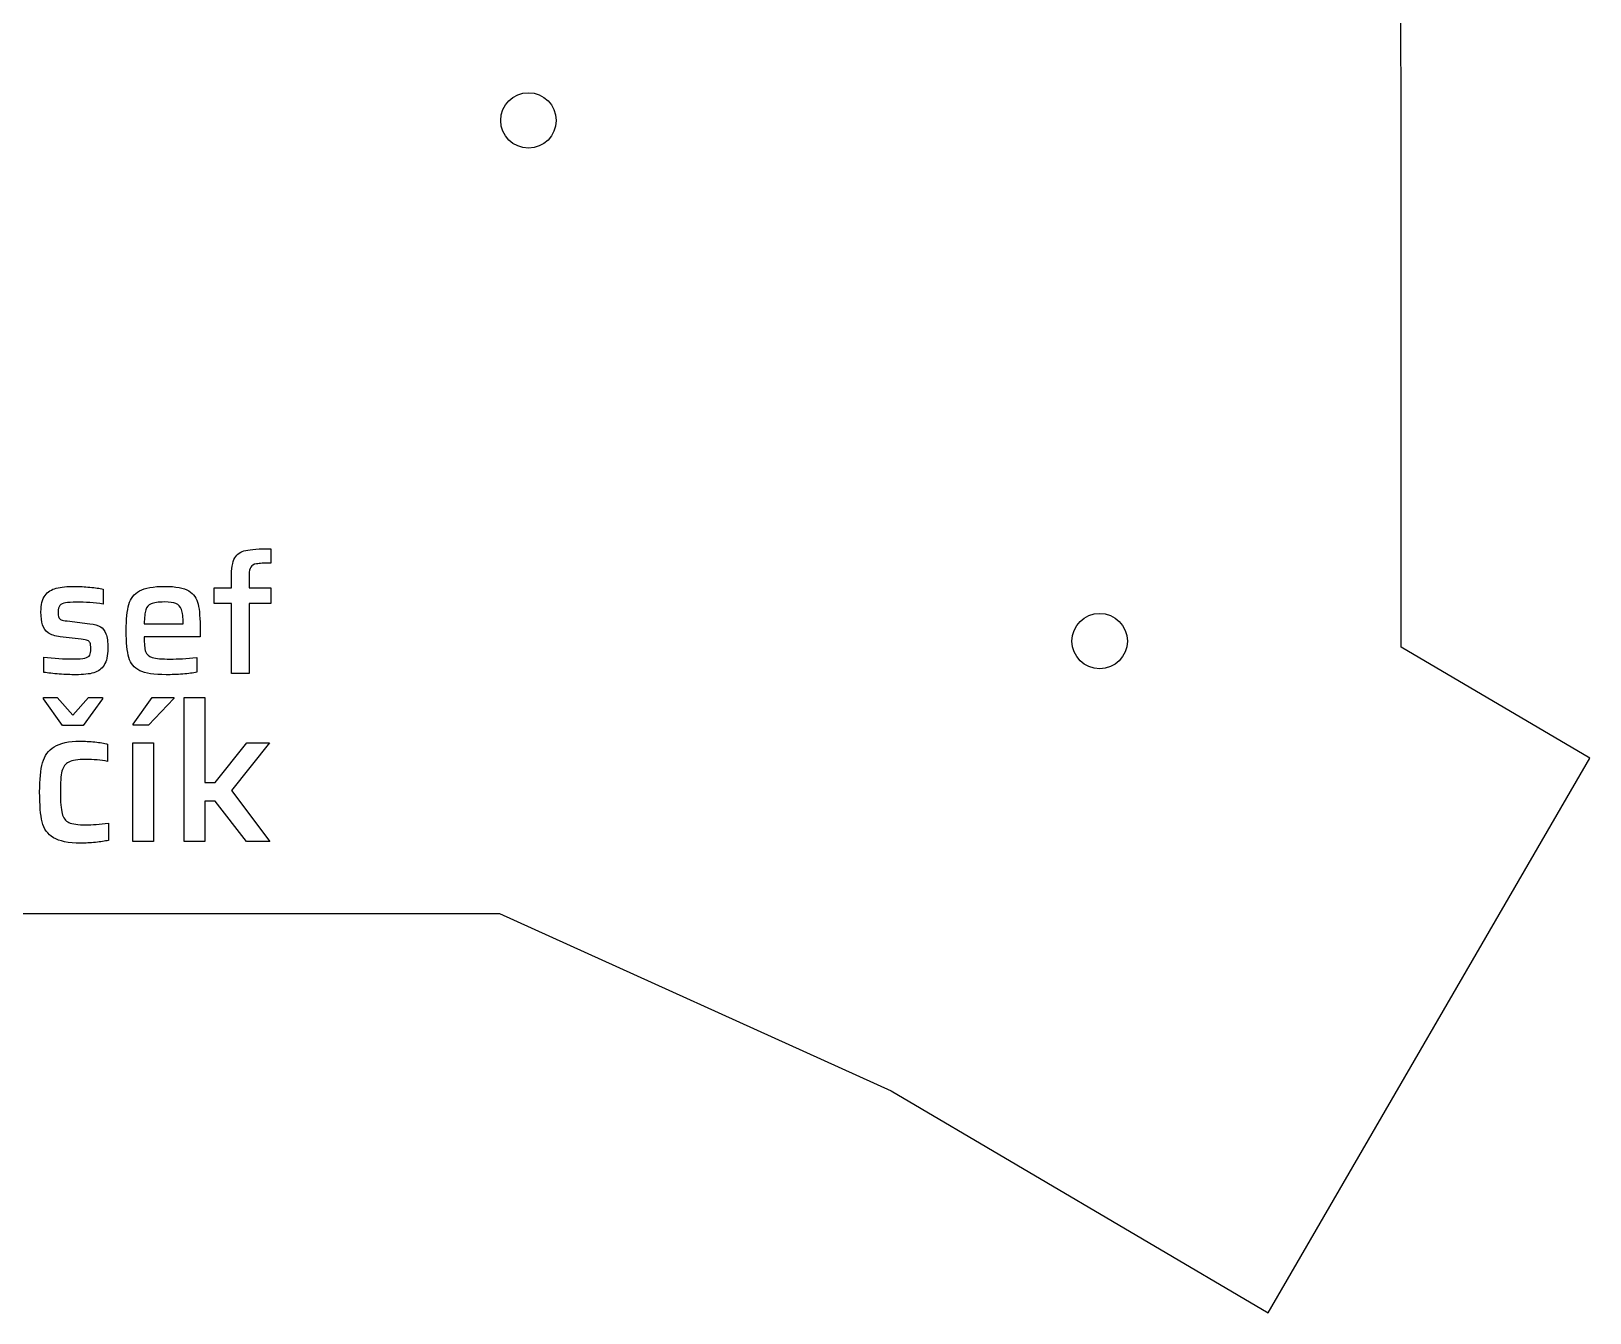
# Model space of a CAD drawing. Extents: x 24 to 169, y 31 to 271.
# Drawn here: x 98.7 to 169, y 156 to 213.7 of the extents above; entities that cross this region are included whole.
import ezdxf

# ---------------------------------------------------------------- set-up
doc = ezdxf.new("R2010")
doc.units = 0
doc.layers.get('0').update_dxf_attribs({"linetype": 'CONTINUOUS'})

msp = doc.modelspace()

# ---------------------------------------------------------------- linework, layer by layer
at = {"color": 5}
for p, q in [((160.473934, 208.998007), (160.284902, 266.422778)), ((119.882549, 209.680472), (119.882549, 209.680472)), ((160.473403, 185.952689), (160.473934, 208.998007)), ((145.630837, 186.218413), (145.630837, 186.218413)), ((168.972212, 180.951447), (160.473403, 185.952689)), ((154.473945, 155.952868), (168.972212, 180.951447)), ((63.330897, 173.951135), (119.830674, 173.951135)), ((119.830674, 173.951135), (137.474227, 165.950202)), ((137.474227, 165.950202), (154.473945, 155.952868))]:
    msp.add_line(p, q, dxfattribs=at)
at = {"color": 1}
for p, q in [((109.519405, 190.380757), (109.519405, 189.737496)), ((107.74098, 188.625036), (107.74098, 189.063964)), ((108.543166, 189.207753), (108.543166, 188.625036)), ((101.959233, 188.564489), (101.959233, 187.890957)), ((106.969069, 187.913665), (106.969069, 188.625036)), ((106.969069, 188.625036), (107.74098, 188.625036)), ((108.543166, 188.625036), (109.519405, 188.625036)), ((109.519405, 188.625036), (109.519405, 187.913665)), ((104.721458, 187.981776), (104.721458, 187.981776)), ((107.74098, 187.913665), (106.969069, 187.913665)), ((107.74098, 184.765474), (107.74098, 187.913665)), ((109.519405, 187.913665), (108.543166, 187.913665)), ((108.543166, 187.913665), (108.543166, 184.765474)), ((100.339726, 187.126617), (101.361375, 186.997966)), ((103.813325, 186.990399), (105.569046, 186.990399)), ((105.569046, 186.990399), (105.569046, 187.005533)), ((100.967852, 186.301726), (100.029452, 186.415242)), ((106.33339, 186.407679), (103.813325, 186.407679)), ((106.33339, 186.687692), (106.33339, 186.407679)), ((99.280242, 184.810877), (99.280242, 185.491976)), ((106.182035, 185.484412), (106.182035, 184.818447)), ((100.725682, 184.704931), (100.725685, 184.704931)), ((108.543166, 184.765474), (107.74098, 184.765474)), ((99.265359, 183.61387), (99.265359, 183.674995)), ((99.265359, 183.674995), (99.885332, 183.674995)), ((100.129831, 182.417582), (99.265359, 183.61387)), ((99.885332, 183.674995), (100.592628, 182.889111)), ((100.592628, 182.889111), (101.299925, 183.674995)), ((101.928629, 183.61387), (101.064157, 182.417582)), ((101.299925, 183.674995), (101.928629, 183.674995)), ((101.928629, 183.674995), (101.928629, 183.61387)), ((103.317007, 182.469973), (104.172749, 183.674995)), ((105.142006, 183.631336), (103.998106, 182.426314)), ((104.172749, 183.674995), (105.142006, 183.674995)), ((105.142006, 183.674995), (105.142006, 183.631336)), ((105.613531, 177.187091), (105.613531, 183.674995)), ((105.613531, 183.674995), (106.539126, 183.674995)), ((106.539126, 183.674995), (106.539126, 179.841631)), ((101.064157, 182.417582), (100.129831, 182.417582)), ((103.317007, 182.426314), (103.317007, 182.469973)), ((103.998106, 182.426314), (103.317007, 182.426314)), ((102.164394, 181.579314), (102.164394, 180.802161)), ((103.299545, 177.187091), (103.299545, 181.640429)), ((103.299545, 181.640429), (104.225139, 181.640429)), ((104.225139, 181.640429), (104.225139, 177.187091)), ((107.010658, 179.841631), (108.433978, 181.640429)), ((109.455627, 181.640429), (107.752879, 179.49235)), ((108.433978, 181.640429), (109.455627, 181.640429)), ((106.539126, 179.841631), (107.010658, 179.841631)), ((107.752879, 179.49235), (109.481824, 177.187091)), ((107.010658, 179.012087), (106.539126, 179.012087)), ((106.539126, 179.012087), (106.539126, 177.187091)), ((108.416516, 177.187091), (107.010658, 179.012087)), ((102.199322, 178.016643), (102.199322, 177.239482)), ((104.225139, 177.187091), (103.299545, 177.187091)), ((106.539126, 177.187091), (105.613531, 177.187091)), ((109.481824, 177.187091), (108.416516, 177.187091))]:
    msp.add_line(p, q, dxfattribs=at)
at = {"color": 5}
for points in [[(119.882549, 209.680472), (119.882549, 210.369442), (120.442055, 210.928952), (121.131031, 210.928952)], [(121.131031, 210.928952), (121.820006, 210.928952), (122.379159, 210.369442), (122.379159, 209.680472)], [(121.131031, 208.431991), (120.442055, 208.431991), (119.882549, 208.991491), (119.882549, 209.680472)], [(122.379159, 209.680472), (122.379159, 208.991491), (121.820006, 208.431991), (121.131031, 208.431991)], [(145.630837, 186.218413), (145.630837, 186.907393), (146.190343, 187.466904), (146.879318, 187.466904)], [(146.879318, 187.466904), (147.568293, 187.466904), (148.127446, 186.907393), (148.127446, 186.218413)], [(146.879318, 184.969933), (146.190343, 184.969933), (145.630837, 185.529443), (145.630837, 186.218413)], [(148.127446, 186.218413), (148.127446, 185.529443), (147.568293, 184.969933), (146.879318, 184.969933)]]:
    msp.add_open_spline(points, degree=3, dxfattribs=at)
at = {"color": 1}
for points in [[(107.74098, 189.063964), (107.74098, 189.482715), (107.791432, 189.782903), (107.892335, 189.964529)], [(107.892335, 189.964529), (107.998286, 190.146155), (108.164778, 190.259672), (108.391811, 190.305079)], [(108.391811, 190.305079), (108.623889, 190.355531), (108.999753, 190.380757), (109.519405, 190.380757)], [(108.876145, 189.699658), (108.750016, 189.679479), (108.661725, 189.631549), (108.611273, 189.555869)], [(109.519405, 189.737496), (109.221742, 189.737496), (109.007322, 189.724883), (108.876145, 189.699658)], [(108.611273, 189.555869), (108.565869, 189.485239), (108.543166, 189.3692), (108.543166, 189.207753)], [(99.340782, 188.276916), (99.466912, 188.443405), (99.635926, 188.551876), (99.847825, 188.602328)], [(99.847825, 188.602328), (100.064766, 188.657824), (100.347296, 188.685572), (100.695414, 188.685572)], [(100.695414, 188.685572), (100.902265, 188.685572), (101.124254, 188.67296), (101.361379, 188.647734)], [(101.361379, 188.647734), (101.603546, 188.627555), (101.80283, 188.599807), (101.959233, 188.564489)], [(103.117089, 187.868263), (103.192766, 188.140703), (103.354212, 188.345032), (103.601426, 188.481251)], [(103.601426, 188.481251), (103.848641, 188.61747), (104.229551, 188.68558), (104.744159, 188.68558)], [(104.744159, 188.68558), (105.238587, 188.68558), (105.596796, 188.61747), (105.818784, 188.481251)], [(105.818784, 188.481251), (106.045817, 188.345032), (106.187082, 188.145748), (106.242578, 187.883397)], [(99.159159, 187.535273), (99.159159, 187.86321), (99.2197, 188.110424), (99.340782, 188.276916)], [(100.014314, 187.822853), (99.958818, 187.76231), (99.93107, 187.666451), (99.93107, 187.535277)], [(100.264052, 187.943937), (100.153057, 187.928791), (100.069811, 187.88843), (100.014314, 187.822853)], [(100.755957, 187.974205), (100.539013, 187.974205), (100.375045, 187.964116), (100.264052, 187.943937)], [(101.959233, 187.890957), (101.570753, 187.946456), (101.169661, 187.974205), (100.755957, 187.974205)], [(103.003572, 186.687692), (103.003572, 187.202299), (103.041411, 187.595823), (103.117089, 187.868263)], [(103.881432, 187.626088), (103.841072, 187.494914), (103.81837, 187.283018), (103.813325, 186.990399)], [(104.123603, 187.898531), (104.002518, 187.848079), (103.921795, 187.757265), (103.881432, 187.626088)], [(104.721458, 187.981776), (104.449017, 187.981776), (104.249733, 187.954027), (104.123603, 187.898531)], [(105.243631, 187.913665), (105.132638, 187.959072), (104.95858, 187.981776), (104.721458, 187.981776)], [(105.493368, 187.641226), (105.442917, 187.777445), (105.359671, 187.868258), (105.243631, 187.913665)], [(105.569046, 187.005533), (105.569046, 187.293107), (105.54382, 187.505005), (105.493368, 187.641226)], [(106.242578, 187.883397), (106.303119, 187.626093), (106.33339, 187.227525), (106.33339, 186.687692)], [(99.227266, 186.952556), (99.181861, 187.103912), (99.159159, 187.298151), (99.159159, 187.535273)], [(99.484571, 186.589302), (99.358441, 186.680116), (99.272673, 186.801201), (99.227266, 186.952556)], [(99.93107, 187.535277), (99.93107, 187.424284), (99.941159, 187.341038), (99.961338, 187.285539)], [(99.961338, 187.285539), (99.981517, 187.235087), (100.016833, 187.199772), (100.067287, 187.179593)], [(100.067287, 187.179593), (100.122784, 187.159414), (100.213597, 187.141755), (100.339726, 187.126617)], [(101.361375, 186.997966), (101.568227, 186.97274), (101.727149, 186.929855), (101.838142, 186.869312)], [(100.029452, 186.415242), (99.792327, 186.445515), (99.6107, 186.503535), (99.484571, 186.589302)], [(101.255429, 186.248753), (101.204977, 186.268931), (101.109118, 186.286589), (100.967852, 186.301726)], [(101.368946, 186.135236), (101.348767, 186.190733), (101.310928, 186.228571), (101.255429, 186.248753)], [(101.838142, 186.869312), (101.949138, 186.80877), (102.032383, 186.702822), (102.08788, 186.551467)], [(102.08788, 186.551467), (102.143376, 186.400112), (102.171125, 186.178123), (102.171125, 185.885502)], [(103.117089, 185.476849), (103.041411, 185.744242), (103.003572, 186.147856), (103.003572, 186.687692)], [(103.813325, 186.407679), (103.813325, 186.099923), (103.833505, 185.880458), (103.873865, 185.749284)], [(99.280242, 185.491976), (99.744398, 185.441524), (100.190896, 185.416298), (100.619736, 185.416298)], [(101.141913, 185.454137), (101.252906, 185.484408), (101.323538, 185.529815), (101.353811, 185.590358)], [(101.353811, 185.590358), (101.389127, 185.655944), (101.406784, 185.749279), (101.406784, 185.870364)], [(101.406784, 185.870364), (101.406784, 185.996494), (101.394171, 186.084784), (101.368946, 186.135236)], [(102.171125, 185.885502), (102.171125, 185.557565), (102.115628, 185.30783), (102.004635, 185.136296)], [(103.608994, 184.886561), (103.356735, 185.012691), (103.192766, 185.209453), (103.117089, 185.476849)], [(103.873865, 185.749284), (103.919273, 185.623155), (104.020176, 185.534864), (104.176576, 185.484412)], [(104.176576, 185.484412), (104.338023, 185.433961), (104.607941, 185.408735), (104.986329, 185.408735)], [(104.986329, 185.408735), (105.319311, 185.408735), (105.717879, 185.433961), (106.182035, 185.484412)], [(99.984043, 184.735199), (99.711605, 184.755378), (99.477005, 184.780604), (99.280242, 184.810877)], [(100.619736, 185.416298), (100.856861, 185.416298), (101.03092, 185.428911), (101.141913, 185.454137)], [(101.535432, 184.788176), (101.333624, 184.732679), (101.063708, 184.704931), (100.725682, 184.704931)], [(102.004635, 185.136296), (101.898687, 184.964759), (101.742286, 184.848719), (101.535432, 184.788176)], [(104.797135, 184.704934), (104.2573, 184.704934), (103.861252, 184.765477), (103.608994, 184.886561)], [(106.182035, 184.818447), (106.015545, 184.783132), (105.803647, 184.755384), (105.546341, 184.735203)], [(100.725685, 184.704931), (100.503697, 184.704931), (100.256483, 184.71502), (99.984043, 184.735199)], [(105.546341, 184.735203), (105.289038, 184.715024), (105.039302, 184.704934), (104.797135, 184.704934)], [(99.23043, 180.732301), (99.317752, 181.052476), (99.492393, 181.294064), (99.754353, 181.457063)], [(99.754353, 181.457063), (100.016313, 181.625881), (100.406345, 181.71029), (100.924447, 181.71029)], [(100.924447, 181.71029), (101.134015, 181.71029), (101.355226, 181.698648), (101.58808, 181.675365)], [(101.58808, 181.675365), (101.820934, 181.652082), (102.013038, 181.620065), (102.164394, 181.579314)], [(99.099451, 179.422497), (99.099451, 179.981347), (99.143111, 180.417948), (99.23043, 180.732301)], [(100.409255, 180.767233), (100.2579, 180.691555), (100.156026, 180.554754), (100.103634, 180.35683)], [(101.160211, 180.889484), (100.81675, 180.889484), (100.566431, 180.848734), (100.409255, 180.767233)], [(102.164394, 180.802161), (101.861683, 180.860376), (101.526955, 180.889484), (101.160211, 180.889484)], [(100.103634, 180.35683), (100.057063, 180.158903), (100.033777, 179.84455), (100.033777, 179.413769)], [(99.212968, 178.06903), (99.13729, 178.377564), (99.099451, 178.828719), (99.099451, 179.422497)], [(100.033777, 179.413769), (100.033777, 178.971345), (100.059973, 178.651169), (100.112365, 178.453243)], [(100.112365, 178.453243), (100.164757, 178.255318), (100.266631, 178.118517), (100.417986, 178.04284)], [(99.719425, 177.361737), (99.457464, 177.524734), (99.288645, 177.760498), (99.212968, 178.06903)], [(100.417986, 178.04284), (100.575165, 177.972983), (100.828394, 177.938054), (101.177674, 177.938054)], [(101.177674, 177.938054), (101.462922, 177.938054), (101.803471, 177.964251), (102.199322, 178.016643)], [(100.95064, 177.117238), (100.39179, 177.117238), (99.981385, 177.198738), (99.719425, 177.361737)], [(101.614277, 177.152163), (101.381423, 177.12888), (101.160211, 177.117238), (100.95064, 177.117238)], [(102.199322, 177.239482), (102.042146, 177.204555), (101.847131, 177.175449), (101.614277, 177.152163)]]:
    msp.add_open_spline(points, degree=3, dxfattribs=at)

doc.saveas('drawing.dxf')
